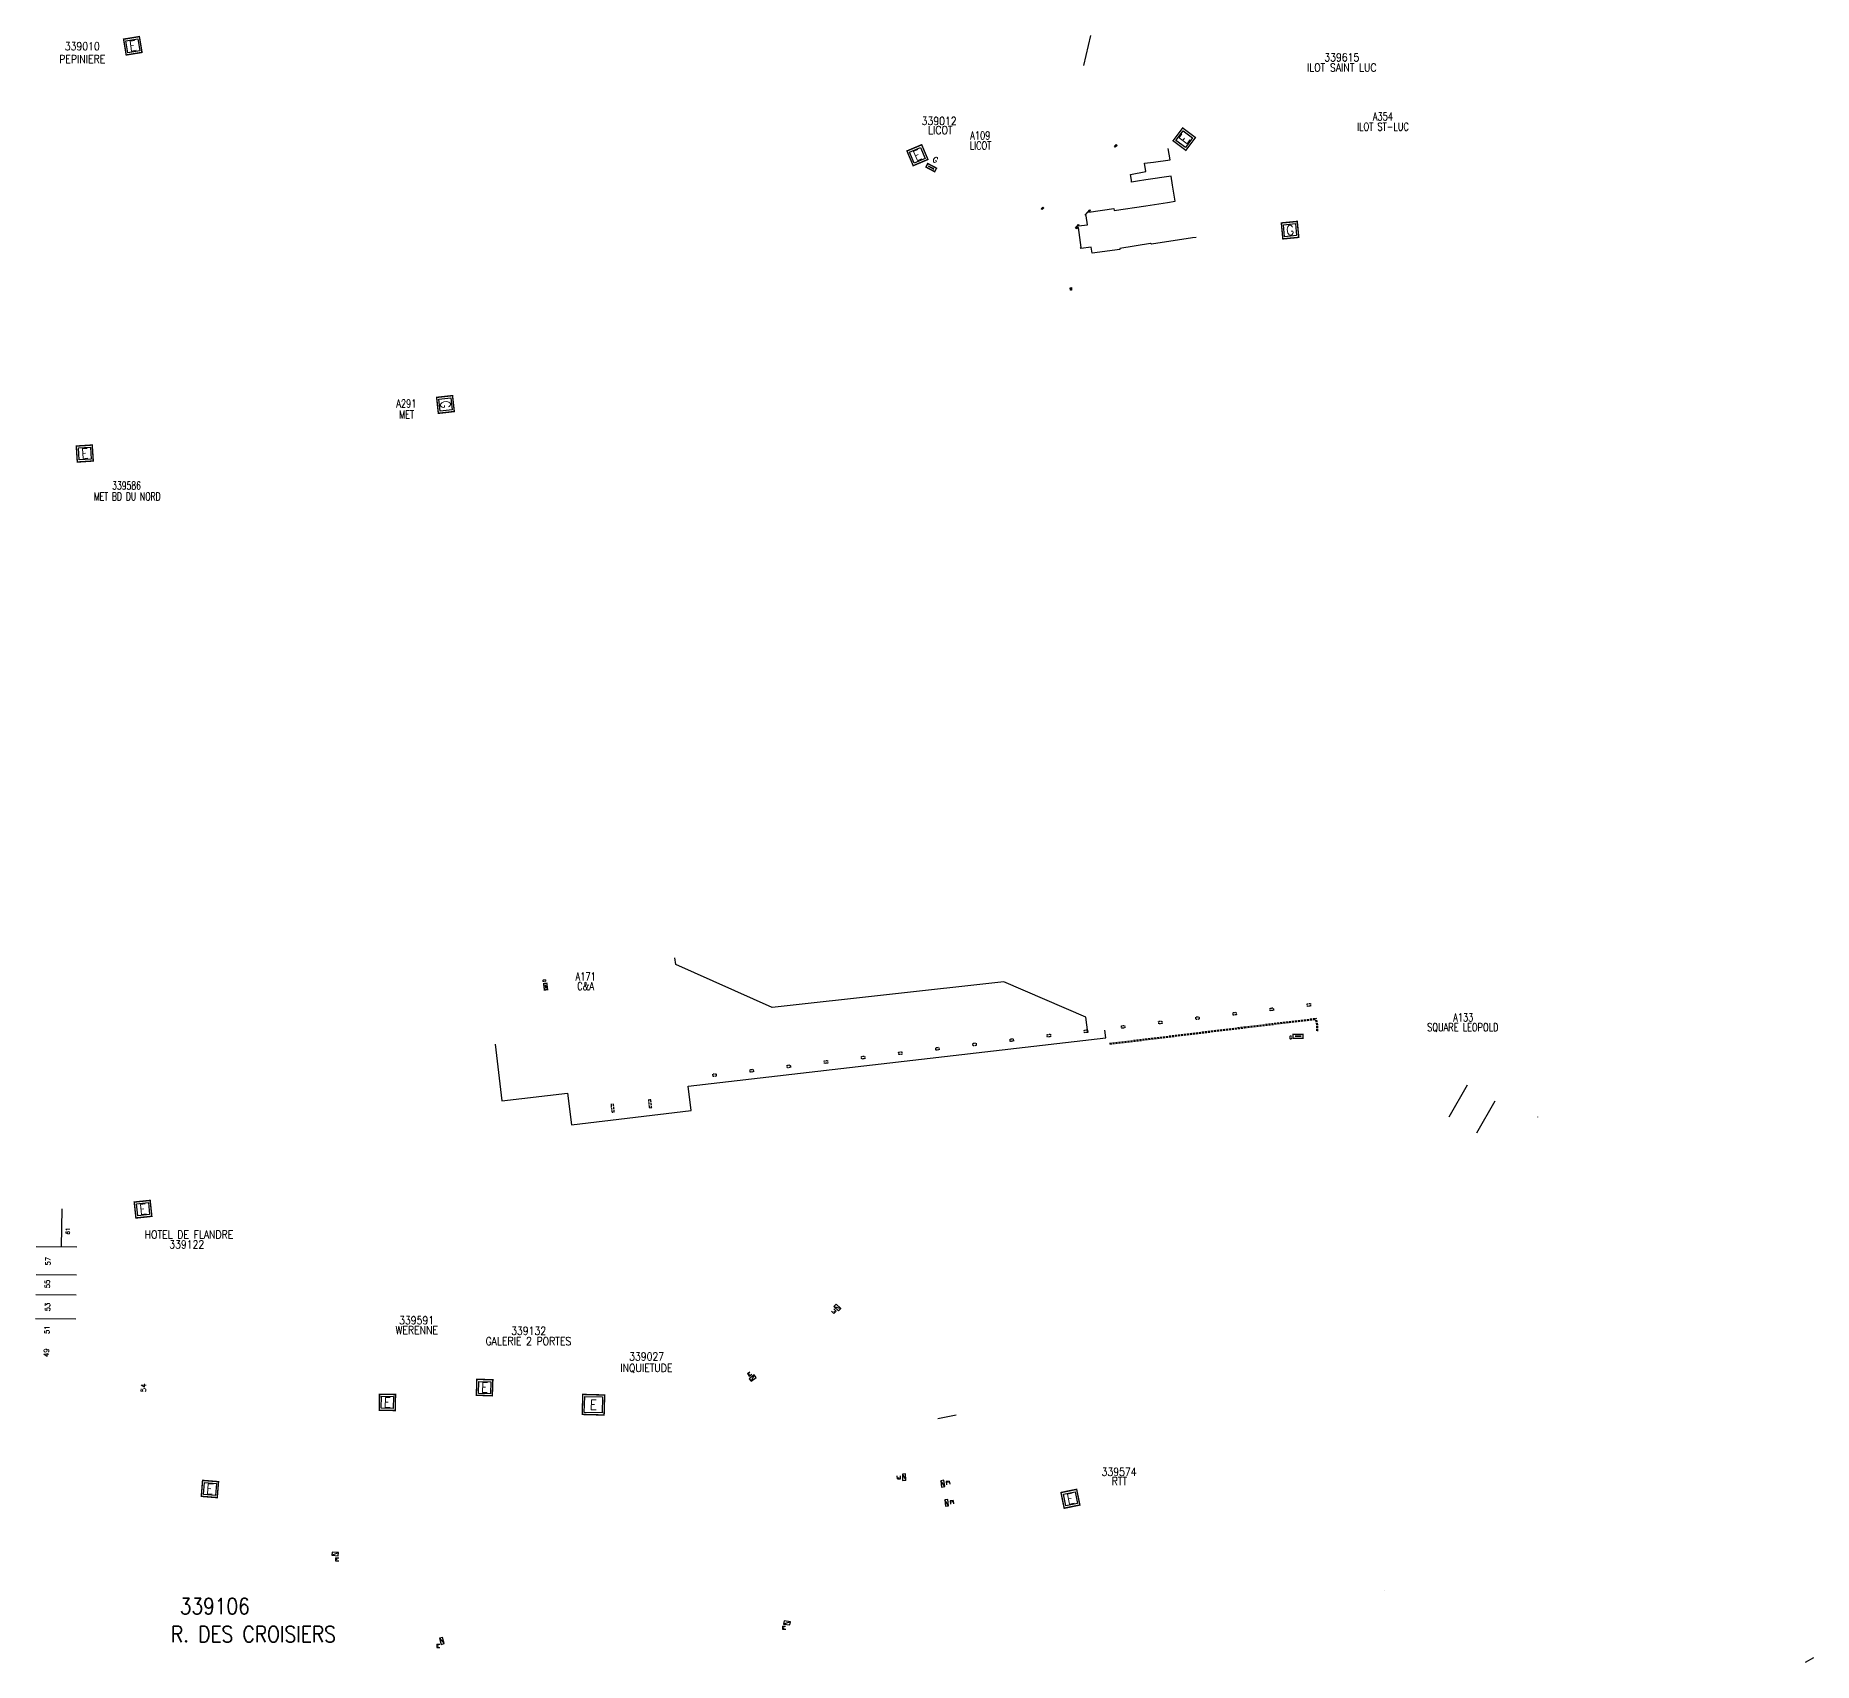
# Model space of a CAD drawing. Header units: millimetres. Extents: x 185003 to 185998, y 128001 to 129000.
# Drawn here: x 185038.7 to 185483.1, y 128593.2 to 129000 of the extents above; entities that cross this region are included whole.
import ezdxf
from ezdxf.enums import TextEntityAlignment as Align

# ---------------------------------------------------------------- set-up
doc = ezdxf.new("R2010")
doc.units = ezdxf.units.MM
doc.linetypes.add('DASHED', pattern=[0.75, 0.5, -0.25])
doc.layers.get('0').update_dxf_attribs({"linetype": 'CONTINUOUS'})
for name, color, linetype in [('G_210', 7, 'CONTINUOUS'), ('M_200', 7, 'CONTINUOUS'), ('W0008', 7, 'CONTINUOUS'), ('W0100', 7, 'CONTINUOUS'), ('W0101', 7, 'CONTINUOUS'), ('W0112', 1, 'DASHED'), ('W0430', 7, 'CONTINUOUS'), ('W0991', 7, 'CONTINUOUS'), ('W1102', 7, 'CONTINUOUS')]:
    doc.layers.add(name, color=color, linetype=linetype)
doc.styles.add('M_ROMANS', font='ROMANS.shx', dxfattribs={"width": 0.75})
doc.styles.get("Standard").update_dxf_attribs({"font": 'romans.shx', "width": 0.85})

# ---------------------------------------------------------------- blocks, each defined once
blk = doc.blocks.new('*U2')
at = {"layer": 'M_200', "color": 0, "linetype": 'Continuous', "const_width": 0.35, "flags": 128}
blk.add_lwpolyline([(3.73, 4.25), (3.99, 0.26), (0, 0), (-0.26, 3.99)], close=True, dxfattribs=at)
at = {"layer": 'M_200', "color": 0, "linetype": 'Continuous'}
blk.add_lwpolyline([(0.27, 3.53), (3.26, 3.72), (3.46, 0.73), (0.47, 0.53)], close=True, dxfattribs=at)
at = {"layer": 'M_200', "insert": (1.86, 2.13), "char_height": 2.5, "width": 4, "attachment_point": 5, "rotation": 3.7706}
blk.add_mtext('E', dxfattribs=at)
at = {"layer": 'M_200', "color": 0, "linetype": 'Continuous', "width": 0.85}
for tag, p in [('NUM', (2, 17.06)), ('NOM', (2, 10.65))]:
    blk.add_attdef(tag, text='', height=4, dxfattribs=at).set_placement(p, align=Align.MIDDLE)
at = {"layer": 'M_200', "color": 0, "linetype": 'Continuous', "style": 'M_ROMANS', "width": 0.75, "flags": 3}
for tag, p in [('DEF_LEG', (1.87, -2.99)), ('DEF_COUP', (1.87, -5.49)), ('DEF_TYPE', (1.87, -7.99))]:
    blk.add_attdef(tag, text='', height=1.2, dxfattribs=at).set_placement(p, align=Align.MIDDLE)
blk = doc.blocks.new('*U9')
at = {"layer": 'M_200', "color": 0, "linetype": 'Continuous', "const_width": 0.35, "flags": 128}
blk.add_lwpolyline([(3.12, 4.72), (3.92, 0.8), (0, 0), (-0.8, 3.92)], close=True, dxfattribs=at)
at = {"layer": 'M_200', "color": 0, "linetype": 'Continuous'}
blk.add_lwpolyline([(-0.21, 3.53), (2.73, 4.13), (3.33, 1.19), (0.39, 0.59)], close=True, dxfattribs=at)
at = {"layer": 'M_200', "insert": (1.56, 2.36), "char_height": 2.5, "width": 4, "attachment_point": 5, "rotation": 11.4911}
blk.add_mtext('E', dxfattribs=at)
at = {"layer": 'M_200', "color": 0, "linetype": 'Continuous', "width": 0.85}
for tag, p in [('NUM', (2, 17.06)), ('NOM', (2, 10.65))]:
    blk.add_attdef(tag, text='', height=4, dxfattribs=at).set_placement(p, align=Align.MIDDLE)
at = {"layer": 'M_200', "color": 0, "linetype": 'Continuous', "style": 'M_ROMANS', "width": 0.75, "flags": 3}
for tag, p in [('DEF_LEG', (1.87, -2.99)), ('DEF_COUP', (1.87, -5.49)), ('DEF_TYPE', (1.87, -7.99))]:
    blk.add_attdef(tag, text='', height=1.2, dxfattribs=at).set_placement(p, align=Align.MIDDLE)
blk = doc.blocks.new('*U6')
at = {"layer": 'M_200', "color": 0, "linetype": 'Continuous', "const_width": 0.35, "flags": 128}
blk.add_lwpolyline([(5.61, 4.85), (5.47, -0.15), (0, 0), (0.14, 5)], close=True, dxfattribs=at)
at = {"layer": 'M_200', "color": 0, "linetype": 'Continuous'}
blk.add_lwpolyline([(0.62, 4.48), (5.09, 4.36), (4.98, 0.36), (0.51, 0.49)], close=True, dxfattribs=at)
at = {"layer": 'M_200', "insert": (2.8, 2.42), "char_height": 2.5, "width": 5.4714, "attachment_point": 5, "rotation": 358.4083}
blk.add_mtext('E', dxfattribs=at)
at = {"layer": 'M_200', "color": 0, "linetype": 'Continuous', "width": 0.85}
for tag, p in [('NUM', (2, 17.06)), ('NOM', (2, 10.65))]:
    blk.add_attdef(tag, text='', height=4, dxfattribs=at).set_placement(p, align=Align.MIDDLE)
at = {"layer": 'M_200', "color": 0, "linetype": 'Continuous', "style": 'M_ROMANS', "width": 0.75, "flags": 3}
for tag, p in [('DEF_LEG', (1.87, -2.99)), ('DEF_COUP', (1.87, -5.49)), ('DEF_TYPE', (1.87, -7.99))]:
    blk.add_attdef(tag, text='', height=1.2, dxfattribs=at).set_placement(p, align=Align.MIDDLE)
blk = doc.blocks.new('*U5')
at = {"layer": 'M_200', "color": 0, "linetype": 'Continuous', "const_width": 0.35, "flags": 128}
blk.add_lwpolyline([(4.13, 3.87), (4, -0.13), (0, 0), (0.13, 4)], close=True, dxfattribs=at)
at = {"layer": 'M_200', "color": 0, "linetype": 'Continuous'}
blk.add_lwpolyline([(0.61, 3.48), (3.61, 3.39), (3.51, 0.39), (0.52, 0.48)], close=True, dxfattribs=at)
at = {"layer": 'M_200', "insert": (2.06, 1.94), "char_height": 2.5, "width": 4, "attachment_point": 5, "rotation": 358.1768}
blk.add_mtext('E', dxfattribs=at)
at = {"layer": 'M_200', "color": 0, "linetype": 'Continuous', "width": 0.85}
for tag, p in [('NUM', (2, 17.06)), ('NOM', (2, 10.65))]:
    blk.add_attdef(tag, text='', height=4, dxfattribs=at).set_placement(p, align=Align.MIDDLE)
at = {"layer": 'M_200', "color": 0, "linetype": 'Continuous', "style": 'M_ROMANS', "width": 0.75, "flags": 3}
for tag, p in [('DEF_LEG', (1.87, -2.99)), ('DEF_COUP', (1.87, -5.49)), ('DEF_TYPE', (1.87, -7.99))]:
    blk.add_attdef(tag, text='', height=1.2, dxfattribs=at).set_placement(p, align=Align.MIDDLE)
blk = doc.blocks.new('*U4')
at = {"layer": 'M_200', "color": 0, "linetype": 'Continuous', "const_width": 0.35, "flags": 128}
blk.add_lwpolyline([(4.06, 3.94), (4, -0.06), (0, 0), (0.06, 4)], close=True, dxfattribs=at)
at = {"layer": 'M_200', "color": 0, "linetype": 'Continuous'}
blk.add_lwpolyline([(0.55, 3.49), (3.55, 3.45), (3.51, 0.45), (0.51, 0.49)], close=True, dxfattribs=at)
at = {"layer": 'M_200', "insert": (2.03, 1.97), "char_height": 2.5, "width": 4, "attachment_point": 5, "rotation": 359.1889}
blk.add_mtext('E', dxfattribs=at)
at = {"layer": 'M_200', "color": 0, "linetype": 'Continuous', "width": 0.85}
for tag, p in [('NUM', (2, 17.06)), ('NOM', (2, 10.65))]:
    blk.add_attdef(tag, text='', height=4, dxfattribs=at).set_placement(p, align=Align.MIDDLE)
at = {"layer": 'M_200', "color": 0, "linetype": 'Continuous', "style": 'M_ROMANS', "width": 0.75, "flags": 3}
for tag, p in [('DEF_LEG', (1.87, -2.99)), ('DEF_COUP', (1.87, -5.49)), ('DEF_TYPE', (1.87, -7.99))]:
    blk.add_attdef(tag, text='', height=1.2, dxfattribs=at).set_placement(p, align=Align.MIDDLE)
blk = doc.blocks.new('*U3')
at = {"layer": 'M_200', "color": 0, "linetype": 'Continuous', "const_width": 0.35, "flags": 128}
blk.add_lwpolyline([(3.56, 4.4), (3.98, 0.42), (0, 0), (-0.42, 3.98)], close=True, dxfattribs=at)
at = {"layer": 'M_200', "color": 0, "linetype": 'Continuous'}
blk.add_lwpolyline([(0.13, 3.53), (3.11, 3.85), (3.43, 0.86), (0.44, 0.55)], close=True, dxfattribs=at)
at = {"layer": 'M_200', "insert": (1.78, 2.2), "char_height": 2.5, "width": 4, "attachment_point": 5, "rotation": 6.0302}
blk.add_mtext('E', dxfattribs=at)
at = {"layer": 'M_200', "color": 0, "linetype": 'Continuous', "width": 0.85}
for tag, p in [('NUM', (2, 17.06)), ('NOM', (2, 10.65))]:
    blk.add_attdef(tag, text='', height=4, dxfattribs=at).set_placement(p, align=Align.MIDDLE)
at = {"layer": 'M_200', "color": 0, "linetype": 'Continuous', "style": 'M_ROMANS', "width": 0.75, "flags": 3}
for tag, p in [('DEF_LEG', (1.87, -2.99)), ('DEF_COUP', (1.87, -5.49)), ('DEF_TYPE', (1.87, -7.99))]:
    blk.add_attdef(tag, text='', height=1.2, dxfattribs=at).set_placement(p, align=Align.MIDDLE)
blk = doc.blocks.new('*U40')
at = {"layer": 'M_200', "color": 0, "linetype": 'Continuous', "const_width": 0.35, "flags": 128}
blk.add_lwpolyline([(3.29, 4.6), (3.95, 0.65), (0, 0), (-0.65, 3.95)], close=True, dxfattribs=at)
at = {"layer": 'M_200', "color": 0, "linetype": 'Continuous'}
blk.add_lwpolyline([(-0.08, 3.53), (2.88, 4.03), (3.37, 1.07), (0.41, 0.58)], close=True, dxfattribs=at)
at = {"layer": 'M_200', "insert": (1.65, 2.3), "char_height": 2.5, "width": 4, "attachment_point": 5, "rotation": 9.4218}
blk.add_mtext('E', dxfattribs=at)
at = {"layer": 'M_200', "color": 0, "linetype": 'Continuous', "width": 0.85}
for tag, p in [('NUM', (2, 17.06)), ('NOM', (2, 10.65))]:
    blk.add_attdef(tag, text='', height=4, dxfattribs=at).set_placement(p, align=Align.MIDDLE)
at = {"layer": 'M_200', "color": 0, "linetype": 'Continuous', "style": 'M_ROMANS', "width": 0.75, "flags": 3}
for tag, p in [('DEF_LEG', (1.87, -2.99)), ('DEF_COUP', (1.87, -5.49)), ('DEF_TYPE', (1.87, -7.99))]:
    blk.add_attdef(tag, text='', height=1.2, dxfattribs=at).set_placement(p, align=Align.MIDDLE)
blk = doc.blocks.new('T430')
at = {"flags": 128}
for points in [[(0.8, 0.8), (-0.8, 0.8)], [(-0.8, 0.8), (-0.8, 0)], [(0.8, 0.8), (-0.8, 0)], [(-0.8, 0), (0.8, 0)], [(-0.4, 2.1), (0.4, 2.1)], [(-0.4, 2.1), (-0.4, 1.3)], [(-0.4, 1.7), (0, 1.7)], [(-0.4, 1.3), (0.4, 1.3)], [(0.8, 0), (0.8, 0.8)]]:
    blk.add_lwpolyline(points, dxfattribs=at)
blk = doc.blocks.new('*U66')
at = {"flags": 128}
for points in [[(0.8, 0.8), (-0.8, 0.8)], [(-0.8, 0.8), (-0.8, 0)], [(0.8, 0.8), (-0.8, 0)], [(-0.8, 0), (0.8, 0)], [(0.8, 0), (0.8, 0.8)], [(-1.01, -0.55), (-0.22, -0.43)], [(-1.01, -0.55), (-0.89, -1.34)], [(-0.95, -0.94), (-0.55, -0.89)], [(-0.89, -1.34), (-0.1, -1.22)]]:
    blk.add_lwpolyline(points, dxfattribs=at)
blk = doc.blocks.new('*U1')
at = {"layer": 'M_200', "color": 0, "linetype": 'Continuous', "const_width": 0.35, "flags": 128}
blk.add_lwpolyline([(2.12, 5.24), (3.68, 1.56), (0, 0), (-1.56, 3.68)], close=True, dxfattribs=at)
at = {"layer": 'M_200', "color": 0, "linetype": 'Continuous'}
blk.add_lwpolyline([(-0.91, 3.42), (1.85, 4.59), (3.03, 1.83), (0.26, 0.66)], close=True, dxfattribs=at)
at = {"layer": 'M_200', "insert": (1.06, 2.62), "char_height": 2.5, "width": 4, "attachment_point": 5, "rotation": 22.9942}
blk.add_mtext('E', dxfattribs=at)
at = {"layer": 'M_200', "color": 0, "linetype": 'Continuous', "width": 0.85}
for tag, p in [('NUM', (2, 17.06)), ('NOM', (2, 10.65))]:
    blk.add_attdef(tag, text='', height=4, dxfattribs=at).set_placement(p, align=Align.MIDDLE)
at = {"layer": 'M_200', "color": 0, "linetype": 'Continuous', "style": 'M_ROMANS', "width": 0.75, "flags": 3}
for tag, p in [('DEF_LEG', (1.87, -2.99)), ('DEF_COUP', (1.87, -5.49)), ('DEF_TYPE', (1.87, -7.99))]:
    blk.add_attdef(tag, text='', height=1.2, dxfattribs=at).set_placement(p, align=Align.MIDDLE)
blk = doc.blocks.new('*U116')
at = {"layer": 'G_210', "color": 0, "linetype": 'Continuous', "const_width": 0.35, "flags": 128}
blk.add_lwpolyline([(2.49, 1.03), (2.5, 0.03), (0, 0), (-0.01, 1)], close=True, dxfattribs=at)
at = {"layer": 'G_210', "color": 0, "linetype": 'Continuous'}
blk.add_lwpolyline([(0.49, 0.51), (1.99, 0.52), (1.99, 0.52), (0.49, 0.51)], close=True, dxfattribs=at)
at = {"layer": 'G_210', "insert": (-0.62, 0.21), "char_height": 0.808, "width": 1.2929, "attachment_point": 5, "rotation": 0.6279}
blk.add_mtext('G', dxfattribs=at)
at = {"layer": 'G_210', "color": 0, "linetype": 'Continuous', "width": 0.75}
for tag, height, p in [('NUM', 4, (2, 16)), ('NOM', 4, (2, 11)), ('BCL', 3, (2, 7))]:
    blk.add_attdef(tag, text='', height=height, dxfattribs=at).set_placement(p, align=Align.MIDDLE)
at = {"layer": 'G_210', "color": 0, "linetype": 'Continuous', "width": 0.75, "flags": 3}
for tag, p in [('DEF_LEG', (2.14, -3.11)), ('DEF_COUP', (2.14, -5.61)), ('DEF_TYPE', (2.14, -8.11))]:
    blk.add_attdef(tag, text='', height=1.2, dxfattribs=at).set_placement(p, align=Align.MIDDLE)
blk = doc.blocks.new('*U117')
at = {"layer": 'G_210', "color": 0, "linetype": 'Continuous', "const_width": 0.35, "flags": 128}
blk.add_lwpolyline([(0.99, -1.49), (0.2, -1.59), (0, 0), (0.79, 0.1)], close=True, dxfattribs=at)
at = {"layer": 'G_210', "color": 0, "linetype": 'Continuous'}
blk.add_lwpolyline([(0.36, -0.46), (0.43, -1.05), (0.63, -1.03), (0.56, -0.43)], close=True, dxfattribs=at)
at = {"layer": 'G_210', "insert": (0.18, 0.75), "char_height": 0.786, "width": 1.2569, "attachment_point": 5, "rotation": 277.0848}
blk.add_mtext('G', dxfattribs=at)
at = {"layer": 'G_210', "color": 0, "linetype": 'Continuous', "width": 0.75}
for tag, height, p in [('NUM', 4, (2, 16)), ('NOM', 4, (2, 11)), ('BCL', 3, (2, 7))]:
    blk.add_attdef(tag, text='', height=height, dxfattribs=at).set_placement(p, align=Align.MIDDLE)
at = {"layer": 'G_210', "color": 0, "linetype": 'Continuous', "width": 0.75, "flags": 3}
for tag, p in [('DEF_LEG', (2.14, -3.11)), ('DEF_COUP', (2.14, -5.61)), ('DEF_TYPE', (2.14, -8.11))]:
    blk.add_attdef(tag, text='', height=1.2, dxfattribs=at).set_placement(p, align=Align.MIDDLE)
blk = doc.blocks.new('*U118')
at = {"flags": 128}
for points in [[(-0.23, 2.13), (-1.03, 2.07)], [(-0.16, 1.34), (-0.96, 1.27)], [(0.8, 0.8), (-0.8, 0.8)], [(-0.8, 0.8), (-0.8, 0)], [(0.8, 0.8), (-0.8, 0)], [(-0.8, 0), (0.8, 0)], [(-0.2, 1.74), (-0.59, 1.7)], [(-0.16, 1.34), (-0.23, 2.13)], [(0.8, 0), (0.8, 0.8)]]:
    blk.add_lwpolyline(points, dxfattribs=at)
blk = doc.blocks.new('*U119')
at = {"flags": 128}
for points in [[(-1.18, 2.08), (-1.41, 1.32)], [(-0.41, 1.86), (-1.18, 2.08)], [(-0.8, 1.97), (-0.91, 1.59)], [(0.8, 0.8), (-0.8, 0.8)], [(-0.8, 0.8), (-0.8, 0)], [(0.8, 0.8), (-0.8, 0)], [(-0.8, 0), (0.8, 0)], [(-0.41, 1.86), (-0.64, 1.09)], [(0.8, 0), (0.8, 0.8)]]:
    blk.add_lwpolyline(points, dxfattribs=at)
blk = doc.blocks.new('*U122')
at = {"layer": 'G_210', "color": 0, "linetype": 'Continuous', "const_width": 0.35, "flags": 128}
blk.add_lwpolyline([(4.42, -3.53), (0.44, -3.98), (0, 0), (3.98, 0.44)], close=True, dxfattribs=at)
at = {"layer": 'G_210', "color": 0, "linetype": 'Continuous'}
blk.add_lwpolyline([(3.53, -0.11), (3.87, -3.09), (0.88, -3.42), (0.55, -0.44)], close=True, dxfattribs=at)
at = {"layer": 'G_210', "insert": (2.21, -1.77), "char_height": 2.5, "width": 4, "attachment_point": 5, "rotation": 276.3388}
blk.add_mtext('G', dxfattribs=at)
at = {"layer": 'G_210', "color": 0, "linetype": 'Continuous', "width": 0.75}
for tag, height, p in [('NUM', 4, (2, 16)), ('NOM', 4, (2, 11)), ('BCL', 3, (2, 7))]:
    blk.add_attdef(tag, text='', height=height, dxfattribs=at).set_placement(p, align=Align.MIDDLE)
at = {"layer": 'G_210', "color": 0, "linetype": 'Continuous', "width": 0.75, "flags": 3}
for tag, p in [('DEF_LEG', (2.14, -3.11)), ('DEF_COUP', (2.14, -5.61)), ('DEF_TYPE', (2.14, -8.11))]:
    blk.add_attdef(tag, text='', height=1.2, dxfattribs=at).set_placement(p, align=Align.MIDDLE)
blk = doc.blocks.new('*U123')
at = {"layer": 'M_200', "color": 0, "linetype": 'Continuous', "const_width": 0.35, "flags": 128}
blk.add_lwpolyline([(-0.79, 5.6), (2.4, 3.2), (0, 0), (-3.2, 2.4)], close=True, dxfattribs=at)
at = {"layer": 'M_200', "color": 0, "linetype": 'Continuous'}
blk.add_lwpolyline([(-2.5, 2.5), (-0.69, 4.9), (1.7, 3.1), (-0.1, 0.7)], close=True, dxfattribs=at)
at = {"layer": 'M_200', "insert": (-0.4, 2.8), "char_height": 2.5, "width": 4, "attachment_point": 5, "rotation": 53.0599}
blk.add_mtext('E', dxfattribs=at)
at = {"layer": 'M_200', "color": 0, "linetype": 'Continuous', "width": 0.85}
for tag, p in [('NUM', (2, 17.06)), ('NOM', (2, 10.65))]:
    blk.add_attdef(tag, text='', height=4, dxfattribs=at).set_placement(p, align=Align.MIDDLE)
at = {"layer": 'M_200', "color": 0, "linetype": 'Continuous', "style": 'M_ROMANS', "width": 0.75, "flags": 3}
for tag, p in [('DEF_LEG', (1.87, -2.99)), ('DEF_COUP', (1.87, -5.49)), ('DEF_TYPE', (1.87, -7.99))]:
    blk.add_attdef(tag, text='', height=1.2, dxfattribs=at).set_placement(p, align=Align.MIDDLE)
blk = doc.blocks.new('*U124')
at = {"layer": 'G_210', "color": 0, "linetype": 'Continuous', "const_width": 0.35, "flags": 128}
blk.add_lwpolyline([(3.6, 4.37), (3.98, 0.38), (0, 0), (-0.38, 3.98)], close=True, dxfattribs=at)
at = {"layer": 'G_210', "color": 0, "linetype": 'Continuous'}
blk.add_lwpolyline([(0.16, 3.53), (3.15, 3.82), (3.44, 0.83), (0.45, 0.55)], close=True, dxfattribs=at)
at = {"layer": 'G_210', "insert": (1.8, 2.18), "char_height": 2.5, "width": 4, "attachment_point": 5, "rotation": 5.5187}
blk.add_mtext('G', dxfattribs=at)
at = {"layer": 'G_210', "color": 0, "linetype": 'Continuous', "width": 0.75}
for tag, height, p in [('NUM', 4, (2, 16)), ('NOM', 4, (2, 11)), ('BCL', 3, (2, 7))]:
    blk.add_attdef(tag, text='', height=height, dxfattribs=at).set_placement(p, align=Align.MIDDLE)
at = {"layer": 'G_210', "color": 0, "linetype": 'Continuous', "width": 0.75, "flags": 3}
for tag, p in [('DEF_LEG', (2.14, -3.11)), ('DEF_COUP', (2.14, -5.61)), ('DEF_TYPE', (2.14, -8.11))]:
    blk.add_attdef(tag, text='', height=1.2, dxfattribs=at).set_placement(p, align=Align.MIDDLE)
blk = doc.blocks.new('*U125')
at = {"layer": 'G_210', "color": 0, "linetype": 'Continuous', "const_width": 0.35, "flags": 128}
blk.add_lwpolyline([(2.66, -0.28), (2.19, -1.16), (0, 0), (0.46, 0.88)], close=True, dxfattribs=at)
at = {"layer": 'G_210', "color": 0, "linetype": 'Continuous'}
blk.add_lwpolyline([(0.67, 0.2), (1.98, -0.49), (1.98, -0.48), (0.68, 0.21)], close=True, dxfattribs=at)
at = {"layer": 'G_210', "insert": (2.36, 1.82), "char_height": 1.43, "width": 0.7641, "attachment_point": 5, "rotation": 332.2128}
blk.add_mtext('G', dxfattribs=at)
at = {"layer": 'G_210', "color": 0, "linetype": 'Continuous', "width": 0.75}
for tag, height, p in [('NUM', 4, (2, 16)), ('NOM', 4, (2, 11)), ('BCL', 3, (2, 7))]:
    blk.add_attdef(tag, text='', height=height, dxfattribs=at).set_placement(p, align=Align.MIDDLE)
at = {"layer": 'G_210', "color": 0, "linetype": 'Continuous', "width": 0.75, "flags": 3}
for tag, p in [('DEF_LEG', (2.14, -3.11)), ('DEF_COUP', (2.14, -5.61)), ('DEF_TYPE', (2.14, -8.11))]:
    blk.add_attdef(tag, text='', height=1.2, dxfattribs=at).set_placement(p, align=Align.MIDDLE)
blk = doc.blocks.new('M_200_59')
at = {"layer": 'M_200', "color": 0, "linetype": 'Continuous', "const_width": 0.35, "flags": 128}
blk.add_lwpolyline([(4, 4), (4, 0), (0, 0), (0, 4)], close=True, dxfattribs=at)
at = {"layer": 'M_200', "color": 0, "linetype": 'Continuous'}
blk.add_lwpolyline([(0.5, 3.5), (3.5, 3.5), (3.5, 0.5), (0.5, 0.5)], close=True, dxfattribs=at)
at = {"layer": 'M_200', "insert": (2, 2), "char_height": 2.5, "width": 4, "attachment_point": 5}
blk.add_mtext('E', dxfattribs=at)
at = {"layer": 'M_200', "color": 0, "linetype": 'Continuous', "width": 0.85}
for tag, p in [('NUM', (2, 17.06)), ('NOM', (2, 10.65))]:
    blk.add_attdef(tag, text='', height=4, dxfattribs=at).set_placement(p, align=Align.MIDDLE)
at = {"layer": 'M_200', "color": 0, "linetype": 'Continuous', "style": 'M_ROMANS', "width": 0.75, "flags": 3}
for tag, p in [('DEF_LEG', (1.87, -2.99)), ('DEF_COUP', (1.87, -5.49)), ('DEF_TYPE', (1.87, -7.99))]:
    blk.add_attdef(tag, text='', height=1.2, dxfattribs=at).set_placement(p, align=Align.MIDDLE)

msp = doc.modelspace()

# ---------------------------------------------------------------- linework, layer by layer
at = {"layer": 'W0008', "color": 252, "flags": 128}
for points in [[(185308.39, 128972.36), (185308.85, 128972.74), (185309.04, 128972.51), (185308.59, 128972.13), (185308.39, 128972.36)], [(185308.53, 128972.47), (185308.73, 128972.25)], [(185308.7, 128972.61), (185308.89, 128972.39)], [(185290.1, 128956.7), (185290.52, 128957.13), (185290.73, 128956.92), (185290.32, 128956.49), (185290.1, 128956.7)], [(185290.24, 128956.84), (185290.46, 128956.63)], [(185290.38, 128956.98), (185290.6, 128956.77)], [(185297.32, 128936.96), (185297.62, 128936.97), (185297.66, 128936.38), (185297.36, 128936.36), (185297.32, 128936.96)], [(185297.33, 128936.76), (185297.63, 128936.77)], [(185297.35, 128936.56), (185297.64, 128936.58)]]:
    msp.add_lwpolyline(points, dxfattribs=at)
at = {"layer": 'W0100', "color": 252, "ltscale": 0.5, "flags": 128}
for points in [[(185302.37, 129000), (185300.64, 128992.55)], [(185301.72, 128750.78), (185301.27, 128754.54), (185280.71, 128763.37), (185222.8, 128756.98), (185198.73, 128767.72), (185198.54, 128769.37)], [(185414.13, 128729.62), (185414.13, 128729.61)], [(185375.83, 128611.23), (185375.82, 128611.22), (185375.83, 128611.22)], [(185483.11, 128594.43), (185481.02, 128593.24)]]:
    msp.add_lwpolyline(points, dxfattribs=at)
at = {"layer": 'W0100', "color": 252, "linetype": 'Continuous', "flags": 128}
msp.add_lwpolyline([(185328.78, 128949.52), (185327.89, 128949.44), (185317.68, 128947.85), (185317.36, 128948), (185309.72, 128946.73), (185309.77, 128946.52), (185302.83, 128945.62), (185302.59, 128947.07), (185299.95, 128946.75), (185299.9, 128946.96), (185300.06, 128946.98), (185299.36, 128951.98), (185299.14, 128952.05), (185298.88, 128951.71), (185298.66, 128951.8), (185299.38, 128952.76), (185299.47, 128952.66), (185299.37, 128952.47), (185299.39, 128952.4), (185301.63, 128952.7), (185301.3, 128954.94), (185301.07, 128955.08), (185302.24, 128956.46), (185302.41, 128956.28), (185302.01, 128955.84), (185308.27, 128956.73), (185308.28, 128956.22), (185316.23, 128957.45), (185321.66, 128958.29), (185323.54, 128958.59), (185322.92, 128962.6), (185322.56, 128964.84), (185316.24, 128963.9), (185314.17, 128963.59), (185312.66, 128963.36), (185312.65, 128963.86), (185312.4, 128965.24), (185316.24, 128966), (185315.91, 128968.1), (185318.17, 128968.33), (185322.3, 128968.94), (185321.83, 128971.76)], dxfattribs=at)
at = {"layer": 'W0101', "color": 252}
msp.add_lwpolyline([(185153.56, 128747.81), (185155.25, 128733.66), (185171.69, 128735.55), (185172.64, 128727.68), (185202.56, 128731.23), (185201.84, 128737.29), (185306.25, 128749.43), (185306.02, 128751.3)], dxfattribs=at)
at = {"layer": 'W0101', "color": 252, "flags": 128}
for points in [[(185045.23, 128706.63), (185045.13, 128697.18)], [(185038.89, 128697.24), (185049.03, 128697.14)], [(185038.82, 128690.24), (185048.94, 128690.14)], [(185038.77, 128685.24), (185048.87, 128685.14)], [(185038.7, 128679.25), (185048.78, 128679.14)]]:
    msp.add_lwpolyline(points, dxfattribs=at)
at = {"layer": 'W0112', "color": 252, "ltscale": 0.5, "flags": 128}
for points in [[(185356.64, 128757.27), (185356.56, 128757.91), (185357.36, 128758.01), (185357.43, 128757.36)], [(185319.5, 128752.88), (185319.42, 128753.53), (185320.21, 128753.62), (185320.29, 128752.97)], [(185328.78, 128753.98), (185328.7, 128754.62), (185329.5, 128754.72), (185329.58, 128754.07)], [(185338.07, 128755.07), (185337.99, 128755.72), (185338.78, 128755.81), (185338.86, 128755.17)], [(185347.35, 128756.17), (185347.28, 128756.82), (185348.07, 128756.91), (185348.15, 128756.27)], [(185282.35, 128748.49), (185282.28, 128749.14), (185283.07, 128749.23), (185283.15, 128748.58)], [(185291.64, 128749.59), (185291.56, 128750.23), (185292.36, 128750.33), (185292.43, 128749.68)], [(185300.92, 128750.69), (185300.85, 128751.33), (185301.64, 128751.42), (185301.72, 128750.78)], [(185310.21, 128751.78), (185310.13, 128752.43), (185310.93, 128752.52), (185311, 128751.88)], [(185245.21, 128744.1), (185245.14, 128744.75), (185245.93, 128744.84), (185246.01, 128744.2)], [(185254.5, 128745.2), (185254.42, 128745.84), (185255.22, 128745.94), (185255.29, 128745.29)], [(185263.78, 128746.3), (185263.71, 128746.94), (185264.5, 128747.04), (185264.58, 128746.39)], [(185273.07, 128747.39), (185272.99, 128748.04), (185273.79, 128748.13), (185273.86, 128747.49)], [(185208.07, 128739.71), (185207.99, 128740.36), (185208.79, 128740.45), (185208.86, 128739.81)], [(185217.36, 128740.81), (185217.28, 128741.45), (185218.07, 128741.55), (185218.15, 128740.9)], [(185226.64, 128741.91), (185226.57, 128742.55), (185227.36, 128742.65), (185227.44, 128742)], [(185235.93, 128743), (185235.85, 128743.65), (185236.65, 128743.74), (185236.72, 128743.1)], [(185183.14, 128732.8), (185182.53, 128732.72), (185182.77, 128730.8), (185183.37, 128730.87)], [(185192.48, 128733.91), (185191.87, 128733.84), (185192.1, 128731.91), (185192.71, 128731.98)]]:
    msp.add_lwpolyline(points, close=True, dxfattribs=at)
at = {"layer": 'W0112', "color": 252}
for points in [[(185307.17, 128748.06), (185340.9, 128752.16), (185358.83, 128754.3), (185358.83, 128754.3, -0.11262), (185359.21, 128751.1)], [(185307.2, 128747.81), (185340.93, 128751.92), (185358.66, 128754.03), (185358.66, 128754.03, -0.105443), (185358.96, 128751.12)]]:
    msp.add_lwpolyline(points, format="xyb", dxfattribs=at)
at = {"layer": 'W1102', "color": 252, "ltscale": 0.5, "flags": 128}
for points in [[(185392.05, 128729.64), (185396.66, 128737.64)], [(185398.99, 128725.64), (185403.59, 128733.64)], [(185268.8, 128655.05), (185264.2, 128654.15)]]:
    msp.add_lwpolyline(points, dxfattribs=at)

# ---------------------------------------------------------------- block references
at = {"layer": 'G_210'}
ref = msp.add_blockref('*U124', (185350.48, 128949.16), dxfattribs=at)
ref.add_attrib('NUM', 'A354', dxfattribs={"color": 0, "linetype": 'Continuous', "height": 2, "width": 0.75}).set_placement((185375.5, 128979.77), align=Align.MIDDLE)
ref.add_attrib('NOM', 'ILOT ST-LUC', dxfattribs={"color": 0, "linetype": 'Continuous', "height": 2, "width": 0.75}).set_placement((185375.5, 128977.21), align=Align.MIDDLE)
at = {"layer": 'G_210', "ltscale": 0.5}
ref = msp.add_blockref('*U125', (185261.26, 128967.12), dxfattribs=at)
ref.add_attrib('NUM', 'A109', dxfattribs={"color": 0, "linetype": 'Continuous', "height": 2, "width": 0.75}).set_placement((185274.85, 128975.01), align=Align.MIDDLE)
ref.add_attrib('NOM', 'LICOT', dxfattribs={"color": 0, "linetype": 'Continuous', "height": 2, "width": 0.75}).set_placement((185274.91, 128972.49), align=Align.MIDDLE)
ref = msp.add_blockref('*U122', (185138.95, 128909.53), dxfattribs=at)
ref.add_attrib('NUM', 'A291', dxfattribs={"color": 0, "linetype": 'Continuous', "height": 2, "width": 0.75}).set_placement((185131.39, 128907.98), align=Align.MIDDLE)
ref.add_attrib('NOM', 'MET', dxfattribs={"color": 0, "linetype": 'Continuous', "height": 2, "width": 0.75}).set_placement((185131.44, 128905.28), align=Align.MIDDLE)
ref = msp.add_blockref('*U117', (185165.7, 128762.96), dxfattribs=at)
ref.add_attrib('NUM', 'A171', dxfattribs={"color": 0, "linetype": 'Continuous', "height": 2, "width": 0.75}).set_placement((185176.2, 128764.72), align=Align.MIDDLE)
ref.add_attrib('NOM', 'C&A', dxfattribs={"color": 0, "linetype": 'Continuous', "height": 2, "width": 0.75}).set_placement((185176.2, 128762.33), align=Align.MIDDLE)
ref = msp.add_blockref('*U116', (185353.04, 128749.28), dxfattribs=at)
ref.add_attrib('NUM', 'A133', dxfattribs={"color": 0, "linetype": 'Continuous', "height": 2, "width": 0.75}).set_placement((185395.58, 128754.51), align=Align.MIDDLE)
ref.add_attrib('NOM', 'SQUARE LEOPOLD', dxfattribs={"color": 0, "linetype": 'Continuous', "height": 2, "width": 0.75}).set_placement((185395.46, 128751.96), align=Align.MIDDLE)
at = {"layer": 'M_200'}
ref = msp.add_blockref('*U40', (185061.36, 128995.14), dxfattribs=at)
ref.add_attrib('NUM', '339010', dxfattribs={"color": 0, "linetype": 'Continuous', "height": 2, "width": 0.85}).set_placement((185050.38, 128997.33), align=Align.MIDDLE)
ref.add_attrib('NOM', 'PEPINIERE', dxfattribs={"color": 0, "linetype": 'Continuous', "height": 2, "width": 0.85}).set_placement((185050.37, 128994.1), align=Align.MIDDLE)
ref = msp.add_blockref('*U123', (185326.23, 128971.3), dxfattribs=at)
ref.add_attrib('NUM', '339615', dxfattribs={"color": 0, "linetype": 'Continuous', "height": 2, "width": 0.85}).set_placement((185365.22, 128994.55), align=Align.MIDDLE)
ref.add_attrib('NOM', 'ILOT SAINT LUC', dxfattribs={"color": 0, "linetype": 'Continuous', "height": 2, "width": 0.85}).set_placement((185365.2, 128991.99), align=Align.MIDDLE)
ref = msp.add_blockref('*U1', (185258.08, 128967.46), dxfattribs=at)
ref.add_attrib('NUM', '339012', dxfattribs={"color": 0, "linetype": 'Continuous', "height": 2, "width": 0.85}).set_placement((185264.57, 128978.64), align=Align.MIDDLE)
ref.add_attrib('NOM', 'LICOT', dxfattribs={"color": 0, "linetype": 'Continuous', "height": 2, "width": 0.85}).set_placement((185264.87, 128976.35), align=Align.MIDDLE)
ref = msp.add_blockref('*U2', (185049.14, 128893.37), dxfattribs=at)
ref.add_attrib('NUM', '339586', dxfattribs={"color": 0, "linetype": 'Continuous', "height": 2, "width": 0.7}).set_placement((185061.45, 128887.49), align=Align.MIDDLE)
ref.add_attrib('NOM', 'MET BD DU NORD', dxfattribs={"color": 0, "linetype": 'Continuous', "height": 2, "width": 0.7}).set_placement((185061.63, 128884.76), align=Align.MIDDLE)
ref = msp.add_blockref('*U3', (185063.79, 128704.36), dxfattribs=at)
ref.add_attrib('NUM', '339122', dxfattribs={"color": 0, "linetype": 'Continuous', "height": 2, "width": 0.85}).set_placement((185076.49, 128697.76), align=Align.MIDDLE)
ref.add_attrib('NOM', 'HOTEL DE FLANDRE', dxfattribs={"color": 0, "linetype": 'Continuous', "height": 2, "width": 0.85}).set_placement((185077.05, 128700.22), align=Align.MIDDLE)
ref = msp.add_blockref('*U4', (185124.62, 128656.29), dxfattribs=at)
ref.add_attrib('NUM', '339591', dxfattribs={"color": 0, "linetype": 'Continuous', "height": 2, "width": 0.85}).set_placement((185133.95, 128678.78), align=Align.MIDDLE)
ref.add_attrib('NOM', 'WERENNE', dxfattribs={"color": 0, "linetype": 'Continuous', "height": 2, "width": 0.85}).set_placement((185133.99, 128676.33), align=Align.MIDDLE)
ref = msp.add_blockref('*U5', (185148.88, 128660.04), dxfattribs=at)
ref.add_attrib('NUM', '339132', dxfattribs={"color": 0, "linetype": 'Continuous', "height": 2, "width": 0.85}).set_placement((185161.96, 128676.15), align=Align.MIDDLE)
ref.add_attrib('NOM', 'GALERIE 2 PORTES', dxfattribs={"color": 0, "linetype": 'Continuous', "height": 2, "width": 0.85}).set_placement((185161.9, 128673.57), align=Align.MIDDLE)
ref = msp.add_blockref('*U6', (185175.35, 128655.25), dxfattribs=at)
ref.add_attrib('NUM', '339027', dxfattribs={"color": 0, "linetype": 'Continuous', "height": 2, "width": 0.85}).set_placement((185191.45, 128669.73), align=Align.MIDDLE)
ref.add_attrib('NOM', 'INQUIETUDE', dxfattribs={"color": 0, "linetype": 'Continuous', "height": 2, "width": 0.85}).set_placement((185191.38, 128666.77), align=Align.MIDDLE)
ref = msp.add_blockref('M_200_59', (185080.13, 128634.77), dxfattribs=dict(at, rotation=355.3676953039012))
ref.add_attrib('NUM', '339106', dxfattribs={"color": 0, "linetype": 'Continuous', "height": 4, "width": 0.85}).set_placement((185083.5, 128607.3), align=Align.MIDDLE)
ref.add_attrib('NOM', 'R. DES CROISIERS', dxfattribs={"color": 0, "linetype": 'Continuous', "height": 4, "width": 0.85}).set_placement((185093.14, 128600.31), align=Align.MIDDLE)
ref = msp.add_blockref('*U9', (185295.82, 128631.8), dxfattribs=at)
ref.add_attrib('NUM', '339574', dxfattribs={"color": 0, "linetype": 'Continuous', "height": 2, "width": 0.85}).set_placement((185309.55, 128640.9), align=Align.MIDDLE)
ref.add_attrib('NOM', 'RTT', dxfattribs={"color": 0, "linetype": 'Continuous', "height": 2, "width": 0.85}).set_placement((185309.64, 128638.58), align=Align.MIDDLE)
at = {"layer": 'W0430'}
for name, p, rotation in [('T430', (185239.39, 128682.3), 137.2805039390357), ('T430', (185218.19, 128664.01), 36.34920623701203), ('T430', (185256.21, 128639.58), 92.04475490440566), ('T430', (185265.07, 128637.88), 278.2505201193191), ('T430', (185266.06, 128633.07), 276.242045544437), ('*U118', (185113.63, 128620.77), 175.3054335624514), ('*U66', (185226.48, 128602.72), 351.6318658752778), ('*U119', (185140.65, 128598.74), 106.5287088467299)]:
    msp.add_blockref(name, p, dxfattribs=dict(at, rotation=rotation))

# ---------------------------------------------------------------- texts
at = {"layer": 'W0991', "color": 252}
for s, height, rotation, p in [('61', 1, 88.4332, (185046.76, 128701.08)), ('57', 1.25, 89.3655, (185041.82, 128693.56)), ('55', 1.25, 89.3655, (185041.64, 128687.86)), ('53', 1.25, 89.3655, (185041.7, 128682.1)), ('51', 1.25, 89.3655, (185041.54, 128676.42)), ('49', 1.25, 89.3655, (185041.42, 128670.67)), ('54', 1.25, 89.3655, (185065.69, 128661.9))]:
    msp.add_text(s, height=height, rotation=rotation, dxfattribs=at).set_placement(p, align=Align.MIDDLE)

doc.saveas('drawing.dxf')
